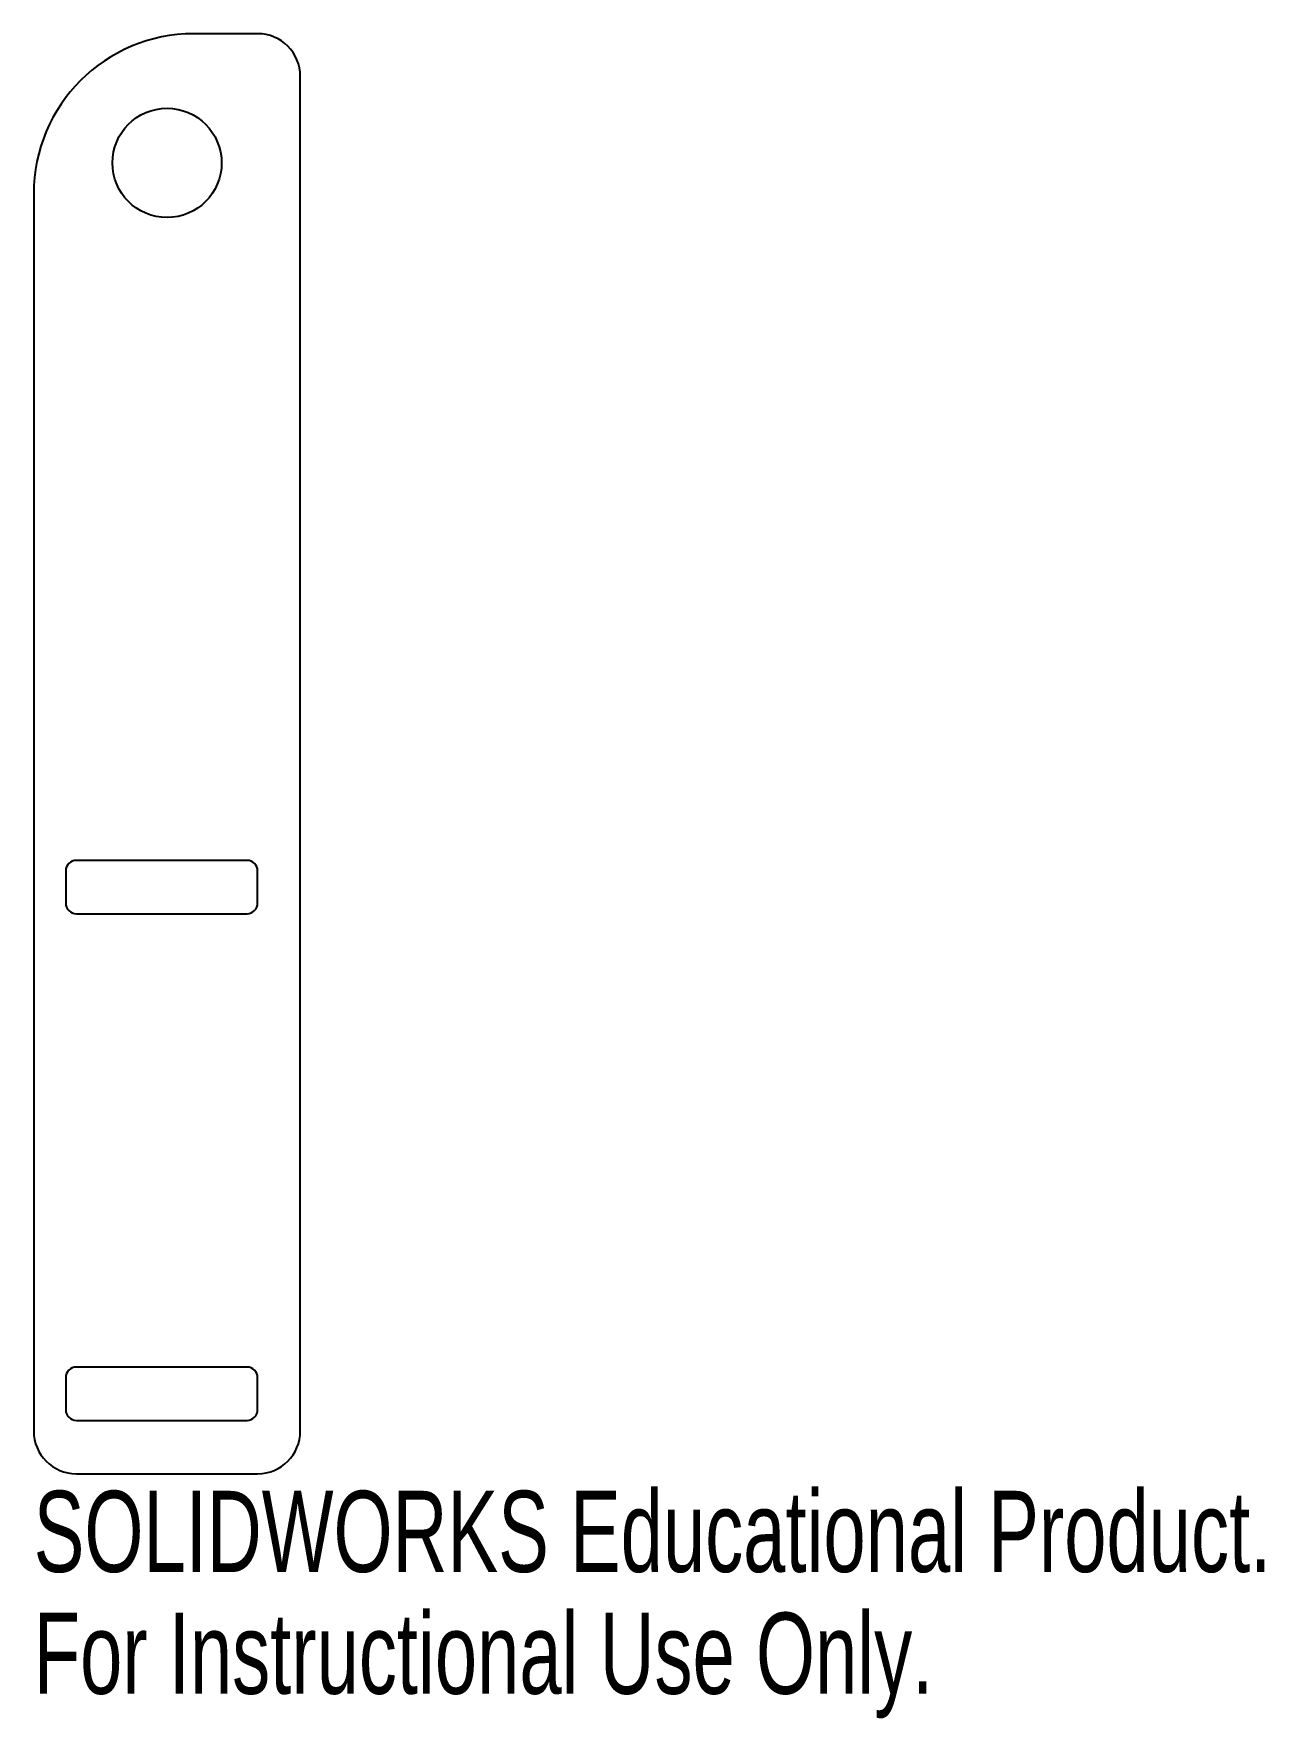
# Model space of a CAD drawing. Header units: inches. Extents: x -0.31 to 2.57, y -3.65 to 0.3.
import ezdxf

# ---------------------------------------------------------------- set-up
doc = ezdxf.new("R2010")
doc.units = ezdxf.units.IN
doc.header["$MEASUREMENT"] = 0
doc.styles.add('SLDTEXTSTYLE0', font='TXT', dxfattribs={"width": 0.7})

msp = doc.modelspace()

# ---------------------------------------------------------------- linework, layer by layer
at = {"color": 7, "linetype": 'Continuous', "lineweight": 25}
for p, q in [((0.2125, 0.3029), (0.0625, 0.3029)), ((0.3125, -2.9721), (0.3125, 0.2029)), ((-0.3125, -0.0721), (-0.3125, -2.9721)), ((0.1875, -1.6346), (-0.2125, -1.6346)), ((-0.2375, -1.6596), (-0.2375, -1.7346)), ((0.2125, -1.7346), (0.2125, -1.6596)), ((-0.2125, -1.7596), (0.1875, -1.7596)), ((0.1875, -2.8221), (-0.2125, -2.8221)), ((-0.2375, -2.8471), (-0.2375, -2.9221)), ((0.2125, -2.9221), (0.2125, -2.8471)), ((-0.2125, -2.9471), (0.1875, -2.9471)), ((-0.2125, -3.0721), (0.2125, -3.0721))]:
    msp.add_line(p, q, dxfattribs=at)
msp.add_circle((0, 0), 0.128, dxfattribs=at)
for centre, radius, start, end in [((0.0625, -0.0721), 0.375, 90, 180), ((0.2125, 0.2029), 0.1, 0, 90), ((-0.2125, -1.6596), 0.025, 90, 180), ((0.1875, -1.6596), 0.025, 0, 90), ((-0.2125, -1.7346), 0.025, 180, 270), ((0.1875, -1.7346), 0.025, 270, 0), ((-0.2125, -2.8471), 0.025, 90, 180), ((0.1875, -2.8471), 0.025, 0, 90), ((-0.2125, -2.9221), 0.025, 180, 270), ((0.1875, -2.9221), 0.025, 270, 0), ((-0.2125, -2.9721), 0.1, 180, 270), ((0.2125, -2.9721), 0.1, 270, 0)]:
    msp.add_arc(centre, radius, start, end, dxfattribs=at)

# ---------------------------------------------------------------- texts
at = {"color": 7, "linetype": 'Continuous', "char_height": 0.1903, "attachment_point": 1, "style": 'SLDTEXTSTYLE0'}
for s, insert in [('SOLIDWORKS Educational Product.', (-0.3125, -3.1122)), ('For Instructional Use Only.', (-0.3125, -3.3977))]:
    msp.add_mtext(s, dxfattribs=dict(at, insert=insert))

doc.saveas('drawing.dxf')
